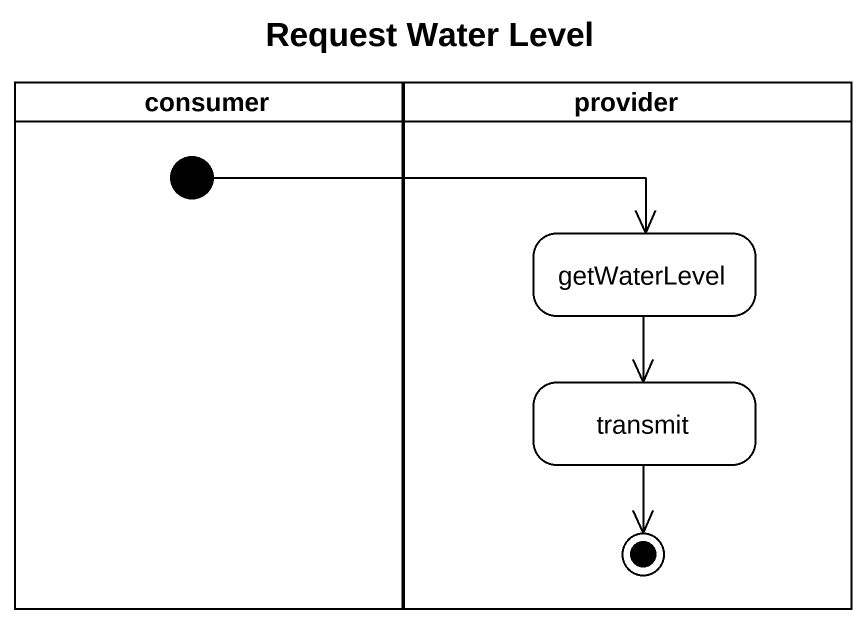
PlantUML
@startuml
title Request Water Level
hide empty description
state consumer <<partition>> {
  state initial1 <<start>>
}
state provider <<partition>> {
  state getWaterLevel #FFFFFF
  state transmit #FFFFFF
  transmit --> [*]
}
initial1 -right-> getWaterLevel
getWaterLevel --> transmit
@enduml
